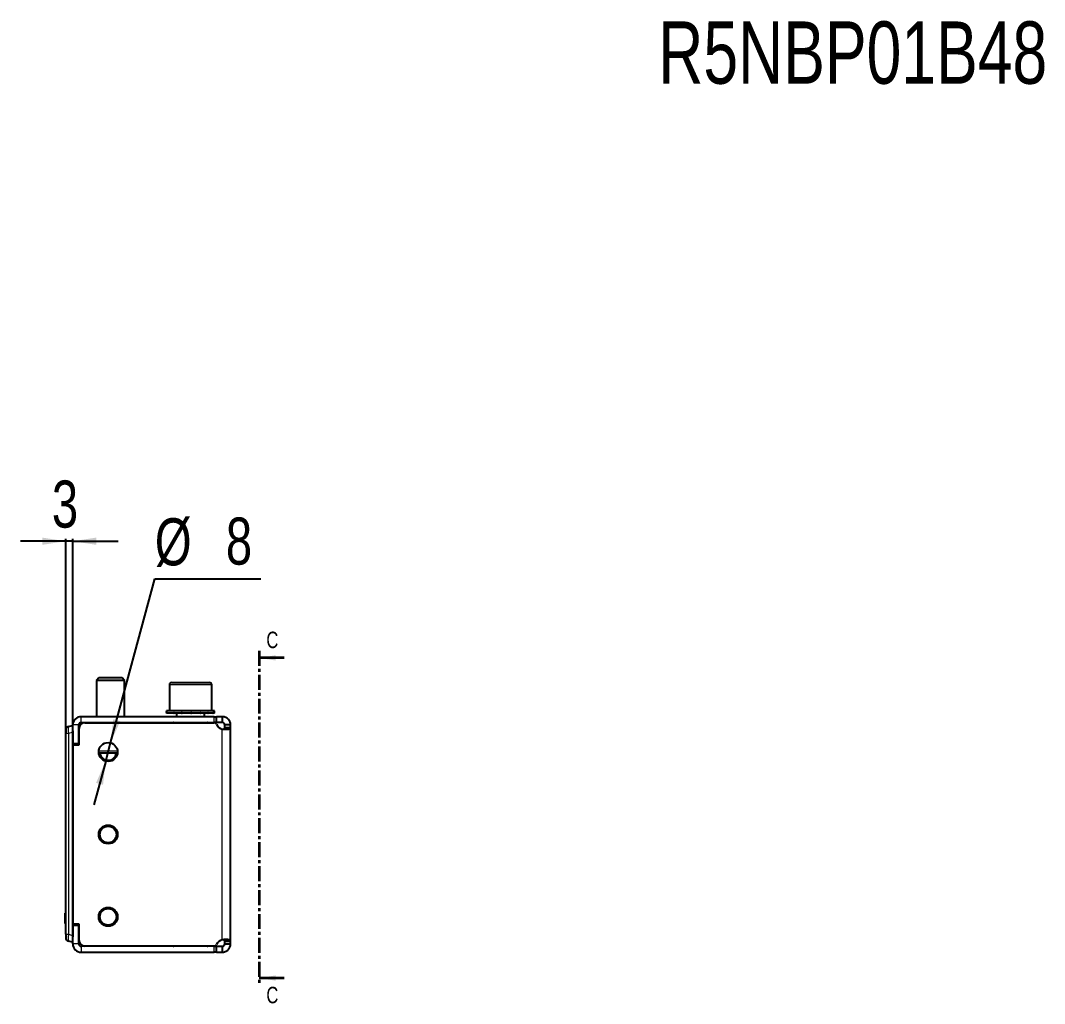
# Model space of a CAD drawing. Header units: millimetres. Extents: x -438 to 2419, y -870 to 591.
# Drawn here: x 614.1 to 1049.1, y 173.2 to 590.6 of the extents above; entities that cross this region are included whole.
import ezdxf

# ---------------------------------------------------------------- set-up
doc = ezdxf.new("R2010")
doc.units = ezdxf.units.MM
doc.linetypes.add('CENTER', pattern=[10.16, 6.35, -1.27, 1.27, -1.27])
doc.layers.add('FORMAT', color=7, linetype='Continuous')
doc.styles.add('SLDTEXTSTYLE0', font='TXT', dxfattribs={"width": 0.75})
doc.dimstyles.new('SLDDIMSTYLE1', dxfattribs={"dimtxt": 20, "dimasz": 10, "dimexe": 0, "dimexo": 0.0625, "dimgap": 5, "dimtad": 2, "dimdec": 1, "dimrnd": 1e-09, "dimzin": 12, "dimdsep": 46, "dimtxsty": 'SLDTEXTSTYLE0', "dimsah": 1, "dimcen": 0.09, "dimadec": 0, "dimazin": 3, "dimtfac": 1, "dimtmove": 0, "dimatfit": 0, "dimfxl": 0, "dimfrac": 2, "dimtolj": 1, "dimtzin": 12, "dimarcsym": 0})
doc.dimstyles.new('SLDDIMSTYLE2', dxfattribs={"dimtxt": 20, "dimasz": 10, "dimexe": 0, "dimexo": 0.0625, "dimgap": 5, "dimtad": 0, "dimtih": 1, "dimtoh": 1, "dimdec": 1, "dimrnd": 1e-09, "dimzin": 12, "dimdsep": 46, "dimtxsty": 'SLDTEXTSTYLE0', "dimsah": 1, "dimcen": 0, "dimadec": 0, "dimazin": 3, "dimtfac": 1, "dimtmove": 0, "dimatfit": 3, "dimfxl": 0, "dimfrac": 2, "dimtolj": 1, "dimtzin": 12, "dimarcsym": 0})

# ---------------------------------------------------------------- blocks, each defined once
blk = doc.blocks.new('_D_4')
at = {"layer": 'FORMAT'}
for p, q in [((633.33, 287.86), (633.33, 370.45)), ((636.33, 282.86), (636.33, 370.45)), ((633.33, 369.45), (614.1, 369.45)), ((636.33, 369.45), (633.33, 369.45)), ((636.33, 369.45), (655.56, 369.45))]:
    blk.add_line(p, q, dxfattribs=at)
for points in [[(633.33, 369.45), (623.33, 370.99), (623.33, 367.91)], [(636.33, 369.45), (646.33, 367.91), (646.33, 370.99)]]:
    blk.add_solid(points, dxfattribs=at)
at = {"layer": 'FORMAT', "insert": (627.44, 395.23), "char_height": 20, "attachment_point": 1, "style": 'SLDTEXTSTYLE0'}
blk.add_mtext('3', dxfattribs=at)
blk = doc.blocks.new('_D_5')
at = {"layer": 'FORMAT'}
for p, q in [((652.37, 283.81), (671.18, 353.42)), ((671.18, 353.42), (716.12, 353.42)), ((650.29, 276.09), (652.37, 283.81)), ((650.29, 276.09), (645.27, 257.52))]:
    blk.add_line(p, q, dxfattribs=at)
for points in [[(652.37, 283.81), (656.47, 293.06), (653.5, 293.86)], [(650.29, 276.09), (646.2, 266.83), (649.17, 266.03)]]:
    blk.add_solid(points, dxfattribs=at)
at = {"layer": 'FORMAT', "char_height": 20, "attachment_point": 1, "style": 'SLDTEXTSTYLE0'}
for s, insert in [('%%c', (671.18, 379.2)), ('8', (701.34, 379.51))]:
    blk.add_mtext(s, dxfattribs=dict(at, insert=insert))

msp = doc.modelspace()

# ---------------------------------------------------------------- linework, layer by layer
at = {"color": 7, "linetype": 'CENTER', "lineweight": 35}
msp.add_line((715.48, 322.91), (715.48, 180.96), dxfattribs=at)
at = {"color": 7, "linetype": 'Continuous', "lineweight": 35}
for p, q in [((726.12, 319.91), (715.48, 319.91)), ((726.12, 183.96), (715.48, 183.96))]:
    msp.add_line(p, q, dxfattribs=at)
at = {"color": 7, "linetype": 'Continuous', "lineweight": 25}
for p, q in [((647.41, 311.45), (646.33, 310.37)), ((646.33, 310.37), (646.33, 294.95)), ((658.33, 310.37), (646.33, 310.37)), ((657.26, 311.45), (647.41, 311.45)), ((658.33, 310.37), (657.26, 311.45)), ((658.33, 294.95), (658.33, 310.37)), ((678.33, 309.45), (694.33, 309.45)), ((677.33, 308.45), (677.33, 297.45)), ((695.33, 297.45), (695.33, 308.45)), ((676.08, 297.45), (676.08, 296.45)), ((676.08, 297.45), (676.09, 297.45)), ((676.08, 296.45), (676.09, 296.45)), ((676.09, 297.45), (676.09, 297.2)), ((676.92, 297.45), (676.09, 297.45)), ((676.09, 296.45), (676.09, 296.7)), ((676.92, 296.45), (676.09, 296.45)), ((676.92, 297.45), (677.02, 297.45)), ((676.92, 296.45), (677.02, 296.45)), ((677.02, 297.45), (677.02, 297.2)), ((679.18, 297.45), (677.02, 297.45)), ((677.02, 296.45), (677.02, 296.7)), ((679.18, 296.45), (677.02, 296.45)), ((679.18, 297.45), (679.36, 297.45)), ((679.18, 296.45), (679.36, 296.45)), ((679.36, 297.45), (679.36, 297.2)), ((682.54, 297.45), (679.36, 297.45)), ((679.36, 296.45), (679.36, 296.7)), ((682.54, 296.45), (679.36, 296.45)), ((680.33, 296.45), (680.33, 294.95)), ((682.54, 297.45), (682.77, 297.45)), ((682.54, 296.45), (682.77, 296.45)), ((682.77, 297.45), (682.77, 297.2)), ((686.47, 297.45), (682.77, 297.45)), ((682.77, 296.45), (682.77, 296.7)), ((686.47, 296.45), (682.77, 296.45)), ((686.47, 297.45), (686.55, 297.45)), ((686.47, 296.45), (686.63, 296.45)), ((686.63, 296.45), (686.72, 296.45)), ((686.67, 297.45), (686.72, 297.45)), ((686.72, 297.45), (686.72, 297.2)), ((690.38, 297.45), (686.72, 297.45)), ((686.72, 296.45), (686.72, 296.7)), ((690.38, 296.45), (686.72, 296.45)), ((690.38, 297.45), (690.61, 297.45)), ((690.38, 296.45), (690.61, 296.45)), ((690.61, 297.45), (690.61, 297.2)), ((693.68, 297.45), (690.61, 297.45)), ((690.61, 296.45), (690.61, 296.7)), ((693.68, 296.45), (690.61, 296.45)), ((692.33, 294.95), (692.33, 296.45)), ((693.68, 297.45), (693.85, 297.45)), ((693.68, 296.45), (693.85, 296.45)), ((693.85, 297.45), (693.85, 297.2)), ((695.85, 297.45), (693.85, 297.45)), ((693.85, 296.45), (693.85, 296.7)), ((695.85, 296.45), (693.85, 296.45)), ((695.85, 297.45), (695.94, 297.45)), ((695.85, 296.45), (695.94, 296.45)), ((695.94, 297.45), (695.94, 297.2)), ((696.58, 297.45), (695.94, 297.45)), ((695.94, 296.45), (695.94, 296.7)), ((696.58, 296.45), (695.94, 296.45)), ((696.58, 296.45), (696.58, 297.45)), ((636.33, 283.5), (636.33, 291.45)), ((638.83, 283.5), (638.83, 291.45)), ((696.43, 294.95), (639.83, 294.95)), ((639.83, 292.45), (696.43, 292.45)), ((641.43, 292.35), (696.41, 292.35)), ((642.08, 292.45), (642.08, 292.35)), ((642.37, 292.45), (642.37, 292.35)), ((644.06, 292.45), (644.06, 292.35)), ((647.01, 292.45), (647.01, 292.35)), ((650.76, 292.45), (650.76, 292.35)), ((654.76, 292.45), (654.76, 292.35)), ((658.39, 292.45), (658.39, 292.35)), ((661.09, 292.45), (661.09, 292.35)), ((662.46, 292.45), (662.46, 292.35)), ((662.58, 292.35), (662.58, 292.45)), ((696.43, 294.95), (697.43, 294.95)), ((697.43, 292.45), (696.43, 292.45)), ((699.83, 292.45), (697.42, 292.45)), ((697.43, 292.45), (697.43, 294.95)), ((699.83, 294.95), (697.43, 294.95)), ((699.83, 294.95), (699.83, 292.45)), ((703.33, 291.45), (700.83, 291.45)), ((700.83, 290.23), (700.83, 291.45)), ((703.33, 290.23), (703.33, 291.45)), ((633.33, 289.3), (633.33, 287.85)), ((633.33, 213.4), (633.33, 287.85)), ((634.44, 290.74), (636.13, 291.2)), ((636.13, 291.2), (636.33, 291.2)), ((636.13, 288.3), (636.13, 202.1)), ((636.33, 288.92), (636.33, 201.47)), ((638.93, 289.85), (638.93, 282.85)), ((703.33, 290.23), (700.83, 290.23)), ((703.33, 199.67), (703.33, 290.23)), ((636.33, 283.5), (638.83, 283.5)), ((636.33, 207.05), (636.33, 282.85)), ((638.93, 282.85), (636.33, 282.85)), ((638.93, 284.43), (638.83, 284.21)), ((655.3, 279.45), (647.36, 279.45)), ((633.33, 205.2), (633.33, 213.4)), ((633.13, 211.45), (633.33, 211.45)), ((633.13, 211.1), (633.33, 211.1)), ((633.13, 210.38), (633.13, 211.1)), ((633.13, 210.38), (633.33, 210.38)), ((633.13, 209.43), (633.13, 209.54)), ((633.13, 207.97), (633.33, 207.97)), ((633.13, 207.43), (633.13, 207.97)), ((633.13, 207.43), (633.33, 207.43)), ((633.13, 207.14), (633.33, 207.14)), ((633.33, 202.55), (633.33, 205.2)), ((636.33, 207.05), (638.93, 207.05)), ((636.33, 198.45), (636.33, 206.4)), ((636.33, 206.4), (638.83, 206.4)), ((638.83, 198.45), (638.83, 206.4)), ((638.93, 205.97), (638.83, 206.18)), ((638.93, 207.05), (638.93, 200.05)), ((633.33, 202.55), (633.33, 201.1)), ((636.13, 199.2), (634.44, 199.65)), ((636.33, 199.2), (636.13, 199.2)), ((696.43, 197.45), (639.83, 197.45)), ((696.41, 197.55), (641.43, 197.55)), ((696.43, 197.45), (697.43, 197.45)), ((697.43, 194.95), (697.43, 197.45)), ((697.43, 197.45), (699.83, 197.45)), ((699.83, 197.45), (699.83, 194.95)), ((700.83, 199.67), (703.33, 199.67)), ((700.83, 198.45), (700.83, 199.67)), ((700.83, 198.45), (703.33, 198.45)), ((703.33, 198.45), (703.33, 199.67)), ((639.83, 194.95), (696.43, 194.95)), ((697.43, 194.95), (696.43, 194.95)), ((697.43, 194.95), (699.83, 194.95))]:
    msp.add_line(p, q, dxfattribs=at)
at = {"color": 8, "linetype": 'Continuous', "lineweight": 18}
for p, q in [((695.33, 308.45), (677.33, 308.45)), ((638.83, 291.45), (636.33, 291.45)), ((639.83, 292.45), (639.83, 294.95)), ((696.43, 292.45), (696.43, 294.95)), ((634.44, 287.85), (633.33, 287.85)), ((636.13, 288.3), (634.44, 287.85)), ((634.44, 287.85), (634.44, 202.55)), ((699.83, 200.22), (699.83, 289.67)), ((636.53, 283.5), (636.53, 282.85)), ((647.36, 280.45), (655.3, 280.45)), ((633.13, 209.25), (633.33, 209.25)), ((636.53, 207.05), (636.53, 206.4)), ((633.33, 202.55), (634.44, 202.55)), ((634.44, 202.55), (636.13, 202.1)), ((638.83, 198.45), (636.33, 198.45)), ((639.83, 197.45), (639.83, 194.95)), ((696.43, 194.95), (696.43, 197.45))]:
    msp.add_line(p, q, dxfattribs=at)
at = {"color": 7, "linetype": 'Continuous', "lineweight": 25}
for centre, radius in [((651.33, 279.95), 4), ((651.33, 244.95), 4), ((651.33, 244.95), 3.5), ((651.33, 209.95), 4), ((651.33, 209.95), 3.5)]:
    msp.add_circle(centre, radius, dxfattribs=at)
for centre, radius, start, end in [((678.33, 308.45), 1, 90, 180), ((694.33, 308.45), 1, 0, 90), ((639.83, 291.45), 3.5, 90, 180), ((639.83, 291.45), 1, 90, 180), ((641.43, 289.85), 2.5, 90, 180), ((678.98, 292.1), 0.35, 45.5847, 90), ((693.68, 292.1), 0.35, 90, 134.4153), ((696.41, 291.35), 1, 22.8854, 90), ((700.55, 293.1), 3.5, 202.8854, 258.1052), ((634.83, 289.3), 1.5, 105, 180), ((651.33, 279.95), 3.5, 188.2132, 351.7868), ((634.83, 201.1), 1.5, 180, 255), ((700.55, 196.8), 3.5, 101.8948, 157.1146), ((639.83, 198.45), 3.5, 180, 270), ((639.83, 198.45), 1, 180, 270), ((641.43, 200.05), 2.5, 180, 270), ((678.98, 197.8), 0.35, 270, 314.4153), ((693.68, 197.8), 0.35, 225.5847, 270), ((696.41, 198.55), 1, 270, 337.1146)]:
    msp.add_arc(centre, radius, start, end, dxfattribs=at)
at = {"color": 8, "linetype": 'Continuous', "lineweight": 18}
for centre, major_axis, start_param, end_param in [((634.83, 287.74), (-0.38, 3), 0.016741, 1.520499), ((634.83, 202.65), (0.38, 3), 1.621093, 3.124852)]:
    msp.add_ellipse(centre, major_axis=major_axis, ratio=0.123038, start_param=start_param, end_param=end_param, dxfattribs=at)
at = {"color": 7, "linetype": 'Continuous', "lineweight": 25}
for centre, major_axis, start_param, end_param in [((647.72, 291.2), (-11.57, -3.1), 6.030113, 6.216148), ((647.72, 199.2), (-11.57, 3.1), 0.067037, 0.253072)]:
    msp.add_ellipse(centre, major_axis=major_axis, ratio=0.250563, start_param=start_param, end_param=end_param, dxfattribs=at)
for points, knots in [([(676.09, 297.2), (676.09, 297.24), (676.08, 297.3), (676.08, 297.38), (676.08, 297.43), (676.08, 297.45)], [0, 0, 0, 0, 0.499981, 0.749988, 1, 1, 1, 1]), ([(676.08, 296.45), (676.08, 296.47), (676.08, 296.51), (676.08, 296.59), (676.09, 296.66), (676.09, 296.7)], [0, 0, 0, 0, 0.2501401, 0.5002802, 1, 1, 1, 1]), ([(677.02, 297.2), (677, 297.24), (676.97, 297.3), (676.94, 297.38), (676.92, 297.43), (676.92, 297.45)], [0, 0, 0, 0, 0.499981, 0.749988, 1, 1, 1, 1]), ([(676.92, 296.45), (676.92, 296.47), (676.94, 296.51), (676.97, 296.59), (677, 296.66), (677.02, 296.7)], [0, 0, 0, 0, 0.2501401, 0.5002802, 1, 1, 1, 1]), ([(679.36, 297.2), (679.33, 297.24), (679.29, 297.3), (679.23, 297.38), (679.2, 297.43), (679.18, 297.45)], [0, 0, 0, 0, 0.499981, 0.749988, 1, 1, 1, 1]), ([(679.18, 296.45), (679.2, 296.47), (679.23, 296.51), (679.29, 296.59), (679.33, 296.66), (679.36, 296.7)], [0, 0, 0, 0, 0.25014, 0.50028, 1, 1, 1, 1]), ([(682.77, 297.2), (682.73, 297.24), (682.67, 297.3), (682.6, 297.38), (682.56, 297.43), (682.54, 297.45)], [0, 0, 0, 0, 0.499981, 0.749988, 1, 1, 1, 1]), ([(682.54, 296.45), (682.56, 296.47), (682.6, 296.51), (682.67, 296.59), (682.73, 296.66), (682.77, 296.7)], [0, 0, 0, 0, 0.25014, 0.50028, 1, 1, 1, 1]), ([(686.72, 297.2), (686.68, 297.24), (686.62, 297.3), (686.53, 297.38), (686.49, 297.43), (686.47, 297.45)], [0, 0, 0, 0, 0.499981, 0.749988, 1, 1, 1, 1]), ([(686.47, 296.45), (686.49, 296.47), (686.53, 296.51), (686.62, 296.59), (686.68, 296.66), (686.72, 296.7)], [0, 0, 0, 0, 0.25014, 0.50028, 1, 1, 1, 1]), ([(686.72, 297.2), (686.7, 297.27), (686.67, 297.4), (686.64, 297.43), (686.63, 297.45)], [0, 0, 0, 0, 0.561794, 1, 1, 1, 1]), ([(686.72, 296.7), (686.7, 296.62), (686.67, 296.49), (686.64, 296.46), (686.63, 296.45)], [0, 0, 0, 0, 0.561794, 1, 1, 1, 1]), ([(690.61, 297.2), (690.57, 297.24), (690.52, 297.3), (690.44, 297.38), (690.4, 297.43), (690.38, 297.45)], [0, 0, 0, 0, 0.499981, 0.749988, 1, 1, 1, 1]), ([(690.38, 296.45), (690.4, 296.47), (690.44, 296.51), (690.52, 296.59), (690.57, 296.66), (690.61, 296.7)], [0, 0, 0, 0, 0.25014, 0.50028, 1, 1, 1, 1]), ([(693.85, 297.2), (693.82, 297.24), (693.78, 297.3), (693.72, 297.38), (693.69, 297.43), (693.68, 297.45)], [0, 0, 0, 0, 0.499981, 0.749988, 1, 1, 1, 1]), ([(693.68, 296.45), (693.69, 296.47), (693.72, 296.51), (693.78, 296.59), (693.82, 296.66), (693.85, 296.7)], [0, 0, 0, 0, 0.25014, 0.50028, 1, 1, 1, 1]), ([(695.94, 297.2), (695.93, 297.24), (695.91, 297.3), (695.88, 297.38), (695.86, 297.43), (695.85, 297.45)], [0, 0, 0, 0, 0.499981, 0.749988, 1, 1, 1, 1]), ([(695.85, 296.45), (695.86, 296.47), (695.88, 296.51), (695.91, 296.59), (695.93, 296.66), (695.94, 296.7)], [0, 0, 0, 0, 0.25014, 0.50028, 1, 1, 1, 1]), ([(642.34, 292.35), (642.34, 292.36), (642.33, 292.39), (642.32, 292.43), (642.32, 292.45)], [0, 0, 0, 0, 0.374848, 1, 1, 1, 1]), ([(643.97, 292.35), (643.97, 292.36), (643.95, 292.39), (643.93, 292.43), (643.92, 292.45)], [0, 0, 0, 0, 0.374848, 1, 1, 1, 1]), ([(646.88, 292.35), (646.87, 292.36), (646.84, 292.39), (646.81, 292.43), (646.8, 292.45)], [0, 0, 0, 0, 0.374848, 1, 1, 1, 1]), ([(650.62, 292.35), (650.6, 292.36), (650.57, 292.39), (650.54, 292.43), (650.52, 292.45)], [0, 0, 0, 0, 0.374848, 1, 1, 1, 1]), ([(654.61, 292.35), (654.6, 292.36), (654.57, 292.39), (654.54, 292.43), (654.52, 292.45)], [0, 0, 0, 0, 0.374848, 1, 1, 1, 1]), ([(658.26, 292.35), (658.25, 292.36), (658.23, 292.39), (658.2, 292.43), (658.18, 292.45)], [0, 0, 0, 0, 0.374848, 1, 1, 1, 1]), ([(661.01, 292.35), (661, 292.36), (660.99, 292.39), (660.97, 292.43), (660.96, 292.45)], [0, 0, 0, 0, 0.374848, 1, 1, 1, 1]), ([(662.44, 292.35), (662.43, 292.36), (662.43, 292.39), (662.42, 292.43), (662.42, 292.45)], [0, 0, 0, 0, 0.374848, 1, 1, 1, 1]), ([(703.33, 291.45), (703.31, 291.71), (703.28, 292.2), (703, 293.02), (702.54, 293.73), (701.91, 294.29), (701.29, 294.65), (700.59, 294.9), (700.09, 294.93), (699.83, 294.95)], [0, 0, 0, 0, 0.144067, 0.271276, 0.474907, 0.597997, 0.726338, 0.860245, 1, 1, 1, 1]), ([(700.83, 291.45), (700.82, 291.59), (700.8, 291.78), (700.67, 292), (700.56, 292.14), (700.42, 292.26), (700.25, 292.36), (700.04, 292.43), (699.9, 292.44), (699.83, 292.45)], [0, 0, 0, 0, 0.294103, 0.406373, 0.497014, 0.611853, 0.731691, 0.860101, 1, 1, 1, 1]), ([(699.83, 289.67), (700.15, 289.66), (700.74, 289.63), (701.68, 289.61), (702.55, 289.65), (703.21, 289.87), (703.29, 290.1), (703.33, 290.23)], [0, 0, 0, 0, 0.17084, 0.319217, 0.548103, 0.767822, 1, 1, 1, 1]), ([(699.83, 289.67), (699.92, 289.66), (700.09, 289.63), (700.31, 289.62), (700.48, 289.63), (700.6, 289.68), (700.7, 289.77), (700.81, 289.94), (700.82, 290.11), (700.83, 290.23)], [0, 0, 0, 0, 0.154359, 0.287283, 0.400435, 0.496544, 0.604314, 0.723151, 1, 1, 1, 1]), ([(633.13, 211.1), (633.13, 211.21), (633.13, 211.42), (633.13, 211.44), (633.13, 211.45)], [0, 0, 0, 0, 0.5368, 1, 1, 1, 1]), ([(633.13, 209.25), (633.13, 209.42), (633.13, 209.75), (633.13, 210.17), (633.13, 210.36), (633.13, 210.45)], [0, 0, 0, 0, 0.346986, 0.702168, 1, 1, 1, 1]), ([(633.13, 208.1), (633.13, 208.13), (633.13, 208.26), (633.13, 208.66), (633.13, 209.06), (633.13, 209.25)], [0, 0, 0, 0, 0.1363018, 0.576865, 1, 1, 1, 1]), ([(633.13, 207.14), (633.13, 207.16), (633.13, 207.18), (633.13, 207.36), (633.13, 207.43)], [0, 0, 0, 0, 0.577653, 1, 1, 1, 1]), ([(703.33, 199.67), (703.28, 199.79), (703.19, 200.01), (702.62, 200.21), (702.02, 200.27), (701.39, 200.3), (700.65, 200.28), (700.11, 200.24), (699.83, 200.22)], [0, 0, 0, 0, 0.254149, 0.448213, 0.574908, 0.708872, 0.850468, 1, 1, 1, 1]), ([(700.83, 199.67), (700.82, 199.79), (700.8, 199.99), (700.64, 200.2), (700.51, 200.25), (700.47, 200.26)], [0, 0, 0, 0, 0.488232, 0.819706, 1, 1, 1, 1]), ([(699.83, 197.45), (699.91, 197.45), (700.07, 197.46), (700.28, 197.55), (700.44, 197.65), (700.57, 197.77), (700.68, 197.91), (700.8, 198.15), (700.82, 198.32), (700.83, 198.45)], [0, 0, 0, 0, 0.1567865, 0.2908092, 0.4035006, 0.4972984, 0.6071328, 0.7261813, 1, 1, 1, 1]), ([(699.83, 194.95), (700.13, 194.97), (700.68, 195.01), (701.58, 195.36), (702.46, 196.03), (703.19, 197.14), (703.28, 198), (703.33, 198.45)], [0, 0, 0, 0, 0.16069, 0.301312, 0.521951, 0.753573, 1, 1, 1, 1])]:
    msp.add_open_spline(points, degree=3, knots=knots, dxfattribs=at)
at = {"color": 7, "linetype": 'Continuous', "lineweight": 35}
for points in [[(715.48, 319.91), (722.48, 318.79), (722.48, 321.03)], [(715.48, 183.96), (722.48, 182.84), (722.48, 185.08)]]:
    msp.add_solid(points, dxfattribs=at)

# ---------------------------------------------------------------- texts
at = {"color": 7, "linetype": 'Continuous', "char_height": 7, "attachment_point": 1, "style": 'SLDTEXTSTYLE0'}
for insert in [(718.54, 331.05), (718.54, 180.25)]:
    msp.add_mtext('C', dxfattribs=dict(at, insert=insert))
at = {"layer": 'FORMAT', "insert": (885, 590.17), "char_height": 26.458, "attachment_point": 1, "style": 'SLDTEXTSTYLE0'}
msp.add_mtext('R5NBP01B48', dxfattribs=at)

# ---------------------------------------------------------------- dimensions: what is measured, and where the dimension line sits
at = {"layer": 'FORMAT'}
dim = msp.add_linear_dim(base=(633.33, 369.45), p1=(636.33, 282.85), p2=(633.33, 287.85), dimstyle='SLDDIMSTYLE1', dxfattribs=at)
dim.commit()
dim.dimension.update_dxf_attribs({"geometry": '_D_4', "text_midpoint": (634.83, 369.45), "dimtype": 160})
dim = msp.add_diameter_dim_2p(p1=(652.37, 283.81), p2=(650.29, 276.09), dimstyle='SLDDIMSTYLE2', dxfattribs=at)
dim.commit()
dim.dimension.update_dxf_attribs({"geometry": '_D_5', "text_midpoint": (693.65, 369.45), "dimtype": 163})

doc.saveas('drawing.dxf')
